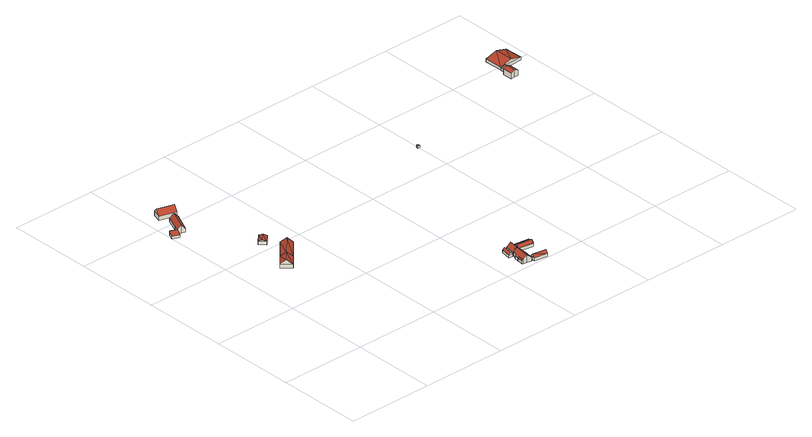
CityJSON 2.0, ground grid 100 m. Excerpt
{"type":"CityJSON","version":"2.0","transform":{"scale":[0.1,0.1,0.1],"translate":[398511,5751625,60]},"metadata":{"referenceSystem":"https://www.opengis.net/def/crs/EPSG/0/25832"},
"CityObjects":{
"building1":{"type":"Building","attributes":{"Gemeindeschluessel":"05515000","Geometrietyp2DReferenz":"3000","function":"51009_1610","roofType":"2100","measuredHeight":5.16},"geometry":[{"type":"Solid","lod":"2","boundaries":[[[[0,1,2,3]],[[4,5,1,0]],[[6,7,5,4]],[[8,9,7,6]],[[10,11,9,8]],[[3,2,11,10]],[[8,6,4,0,3,10]],[[1,5,7,9,11,2]]]],"semantics":{"surfaces":[{"type":"WallSurface"},{"type":"RoofSurface"},{"type":"GroundSurface"}],"values":[[0,0,0,0,0,0,1,2]]}}]},
"building2":{"type":"Building","attributes":{"name":"Brirup","Gemeindeschluessel":"05515000","Geometrietyp2DReferenz":"3000","function":"31001_1100","roofType":"3100","measuredHeight":9.46},"address":[{"country":"Germany","locality":"Münster","thoroughfareNumber":"16","thoroughfareName":"Tweehues"}],"geometry":[{"type":"Solid","lod":"2","boundaries":[[[[12,13,14,15]],[[16,17,13,12]],[[18,19,17,16]],[[15,14,19,18]],[[12,20,16]],[[18,21,15]],[[12,15,21]],[[21,20,12]],[[20,21,18]],[[18,16,20]],[[13,17,19,14]]]],"semantics":{"surfaces":[{"type":"WallSurface"},{"type":"RoofSurface"},{"type":"GroundSurface"}],"values":[[0,0,0,0,0,0,1,1,1,1,2]]}}]},
"building3":{"type":"Building","attributes":{"Gemeindeschluessel":"05515000","Geometrietyp2DReferenz":"3000","function":"31001_1000","roofType":"3100","measuredHeight":9.3},"address":[{"country":"Germany","locality":"Münster","thoroughfareNumber":"17a","thoroughfareName":"Tweehues"},{"country":"Germany","locality":"Münster","thoroughfareNumber":"17b","thoroughfareName":"Tweehues"}],"geometry":[{"type":"Solid","lod":"2","boundaries":[[[[22,23,24,25]],[[26,27,23,22]],[[28,29,27,26]],[[30,31,29,28]],[[32,33,31,30]],[[34,35,33,32]],[[36,37,35,34]],[[38,39,37,36]],[[40,41,39,38]],[[42,43,41,40]],[[25,24,43,42]],[[36,34,32,30,28,38]],[[26,22,25,42,40,38,28]],[[23,27,29,31,33,35,37,39,41,43,24]]]],"semantics":{"surfaces":[{"type":"WallSurface"},{"type":"RoofSurface"},{"type":"GroundSurface"}],"values":[[0,0,0,0,0,0,0,0,0,0,0,1,1,2]]}}]},
"building4":{"type":"Building","attributes":{"Gemeindeschluessel":"05515000","Geometrietyp2DReferenz":"3000","function":"31001_2700","roofType":"3100","measuredHeight":10.96},"geometry":[{"type":"Solid","lod":"2","boundaries":[[[[44,45,46,47]],[[48,49,45,44]],[[50,51,49,48]],[[47,46,51,50]],[[44,52,48]],[[50,53,47]],[[47,53,52,44]],[[48,52,53,50]],[[45,49,51,46]]]],"semantics":{"surfaces":[{"type":"WallSurface"},{"type":"RoofSurface"},{"type":"GroundSurface"}],"values":[[0,0,0,0,0,0,1,1,2]]}}]},
"building5":{"type":"Building","attributes":{"Gemeindeschluessel":"05515000","Geometrietyp2DReferenz":"3000","function":"31001_1000","roofType":"3100","measuredHeight":9.43},"address":[{"country":"Germany","locality":"Münster","thoroughfareNumber":"18","thoroughfareName":"Tweehues"},{"country":"Germany","locality":"Münster","thoroughfareNumber":"16a","thoroughfareName":"Tweehues"},{"country":"Germany","locality":"Münster","thoroughfareNumber":"16b","thoroughfareName":"Tweehues"}],"geometry":[{"type":"Solid","lod":"2","boundaries":[[[[54,55,19,18]],[[56,57,55,54]],[[15,14,57,56]],[[18,19,14,15]],[[54,58,56]],[[15,21,18]],[[21,58,54]],[[54,18,21]],[[15,56,58]],[[58,21,15]],[[55,57,14,19]]]],"semantics":{"surfaces":[{"type":"WallSurface"},{"type":"RoofSurface"},{"type":"GroundSurface"}],"values":[[0,0,0,0,0,0,1,1,1,1,2]]}}]},
"building6":{"type":"Building","attributes":{"Gemeindeschluessel":"05515000","Geometrietyp2DReferenz":"3000","function":"31001_2460","roofType":"3100","measuredHeight":5.9},"geometry":[{"type":"Solid","lod":"2","boundaries":[[[[59,60,61,62]],[[63,64,60,59]],[[65,66,64,63]],[[62,61,66,65]],[[59,67,63]],[[65,68,62]],[[59,62,68]],[[68,67,59]],[[67,68,65]],[[65,63,67]],[[60,64,66,61]]]],"semantics":{"surfaces":[{"type":"WallSurface"},{"type":"RoofSurface"},{"type":"GroundSurface"}],"values":[[0,0,0,0,0,0,1,1,1,1,2]]}}]},
"building7":{"type":"Building","attributes":{"Gemeindeschluessel":"05515000","Geometrietyp2DReferenz":"3000","function":"51009_1610","roofType":"2100","measuredHeight":4.21},"geometry":[{"type":"Solid","lod":"2","boundaries":[[[[69,70,71,72]],[[73,74,70,69]],[[75,76,74,73]],[[72,71,76,75]],[[73,69,72,75]],[[70,74,76,71]]]],"semantics":{"surfaces":[{"type":"WallSurface"},{"type":"RoofSurface"},{"type":"GroundSurface"}],"values":[[0,0,0,0,1,2]]}}]},
"building8":{"type":"Building","attributes":{"Gemeindeschluessel":"05515000","Geometrietyp2DReferenz":"3000","function":"31001_1000","roofType":"5000","measuredHeight":9.03},"address":[{"country":"Germany","locality":"Münster","thoroughfareNumber":"242","thoroughfareName":"Osthofstraße"}],"geometry":[{"type":"Solid","lod":"2","boundaries":[[[[77,78,79,80]],[[81,82,78,77]],[[73,83,82,81]],[[84,85,83,73]],[[86,87,85,84]],[[88,89,87,86]],[[90,91,89,88]],[[92,93,91,90]],[[94,95,93,92]],[[96,97,95,94]],[[98,99,97,96]],[[80,79,99,98]],[[92,90,88,86,84,73,81,94]],[[77,80,98,96,94,81]],[[78,82,83,85,87,89,91,93,95,97,99,79]]]],"semantics":{"surfaces":[{"type":"WallSurface"},{"type":"RoofSurface"},{"type":"GroundSurface"}],"values":[[0,0,0,0,0,0,0,0,0,0,0,0,1,1,2]]}}]},
"building9":{"type":"Building","attributes":{"Gemeindeschluessel":"05515000","Geometrietyp2DReferenz":"3000","function":"31001_2700","roofType":"3100","measuredHeight":6.8},"geometry":[{"type":"Solid","lod":"2","boundaries":[[[[100,101,102,103]],[[104,105,101,100]],[[106,107,105,104]],[[103,102,107,106]],[[100,108,104]],[[106,109,103]],[[103,109,108]],[[108,100,103]],[[109,106,104]],[[104,108,109]],[[101,105,107,102]]]],"semantics":{"surfaces":[{"type":"WallSurface"},{"type":"RoofSurface"},{"type":"GroundSurface"}],"values":[[0,0,0,0,0,0,1,1,1,1,2]]}}]},
"building10":{"type":"Building","attributes":{"Gemeindeschluessel":"05515000","Geometrietyp2DReferenz":"3000","function":"31001_2700"},"children":["building10-1","building10-2","building10-3"]},
"building10-1":{"type":"BuildingPart","attributes":{"roofType":"3100","measuredHeight":9.07},"parents":["building10"],"geometry":[{"type":"Solid","lod":"2","boundaries":[[[[110,111,112,113,114,115]],[[116,117,118,119,120]],[[115,121,110]],[[120,122,116]],[[116,122,121,115]],[[123,110,121,122,120]],[[113,112,124,119,118]],[[117,116,115,114]],[[113,118,117,114]],[[124,125,123,120,119]],[[112,111,125,124]],[[111,110,123,125]]]],"semantics":{"surfaces":[{"type":"WallSurface"},{"type":"RoofSurface"},{"type":"GroundSurface"},{"type":"ClosureSurface"}],"values":[[0,0,0,0,1,1,2,0,3,0,3,3]]}}]},
"building10-2":{"type":"BuildingPart","attributes":{"roofType":"3100","measuredHeight":6.45},"parents":["building10"],"geometry":[{"type":"Solid","lod":"2","boundaries":[[[[126,127,128,129]],[[130,131,127,126]],[[125,124,131,130]],[[126,132,130]],[[129,133,132,126]],[[130,132,133,123,125]],[[127,131,124,112,128]],[[112,111,129,128]],[[124,125,111,112]],[[133,129,111,110,123]],[[123,110,111,125]]]],"semantics":{"surfaces":[{"type":"WallSurface"},{"type":"RoofSurface"},{"type":"GroundSurface"},{"type":"ClosureSurface"}],"values":[[0,0,0,0,1,1,2,0,3,0,3]]}}]},
"building10-3":{"type":"BuildingPart","attributes":{"roofType":"3100","measuredHeight":5.31},"parents":["building10"],"geometry":[{"type":"Solid","lod":"2","boundaries":[[[[134,135,136,137]],[[114,113,135,134]],[[137,136,118,117]],[[134,138,114]],[[117,139,137]],[[137,139,138,134]],[[114,138,139,117]],[[135,113,118,136]],[[113,114,117,118]]]],"semantics":{"surfaces":[{"type":"WallSurface"},{"type":"RoofSurface"},{"type":"GroundSurface"},{"type":"ClosureSurface"}],"values":[[0,0,0,0,0,1,1,2,3]]}}]},
"building11":{"type":"Building","attributes":{"Gemeindeschluessel":"05515000","Geometrietyp2DReferenz":"3000","function":"51009_1610","roofType":"5000","measuredHeight":6.46},"geometry":[{"type":"Solid","lod":"2","boundaries":[[[[140,112,124,141]],[[142,128,112,140]],[[143,127,128,142]],[[144,131,127,143]],[[141,124,131,144]],[[144,145,146]],[[146,141,144]],[[145,143,142]],[[145,142,140]],[[140,146,145]],[[141,146,140]],[[143,145,144]],[[112,128,127,131,124]]]],"semantics":{"surfaces":[{"type":"WallSurface"},{"type":"RoofSurface"},{"type":"GroundSurface"}],"values":[[0,0,0,0,0,1,1,1,1,1,0,0,2]]}}]},
"building12":{"type":"Building","attributes":{"Gemeindeschluessel":"05515000","Geometrietyp2DReferenz":"3000","function":"31001_2500","roofType":"1000","measuredHeight":2.6},"address":[{"country":"Germany","locality":"Münster","thoroughfareNumber":"24","thoroughfareName":"Tweehues"}],"geometry":[{"type":"Solid","lod":"2","boundaries":[[[[147,148,149,150]],[[151,152,148,147]],[[153,154,152,151]],[[150,149,154,153]],[[151,147,150,153]],[[148,152,154,149]]]],"semantics":{"surfaces":[{"type":"WallSurface"},{"type":"RoofSurface"},{"type":"GroundSurface"}],"values":[[0,0,0,0,1,2]]}}]},
"building13":{"type":"Building","attributes":{"Gemeindeschluessel":"05515000","Geometrietyp2DReferenz":"3000","function":"31001_1000"},"address":[{"country":"Germany","locality":"Münster","thoroughfareNumber":"11","thoroughfareName":"Ventrup"}],"children":["building13-1","building13-2"]},
"building13-1":{"type":"BuildingPart","attributes":{"roofType":"2100","measuredHeight":4.77},"parents":["building13"],"geometry":[{"type":"Solid","lod":"2","boundaries":[[[[155,156,157,158]],[[159,160,156,155]],[[161,162,163,164]],[[158,157,162,161]],[[164,165,159,155,158,161]],[[156,160,166,163,162,157]],[[163,166,165,164]],[[166,160,159,165]]]],"semantics":{"surfaces":[{"type":"WallSurface"},{"type":"RoofSurface"},{"type":"GroundSurface"},{"type":"ClosureSurface"}],"values":[[0,0,0,0,1,2,3,3]]}}]},
"building13-2":{"type":"BuildingPart","attributes":{"roofType":"3100","measuredHeight":8.21},"parents":["building13"],"geometry":[{"type":"Solid","lod":"2","boundaries":[[[[167,164,163,162,168]],[[169,170,160,159,171]],[[172,173,170,169]],[[174,175,173,172]],[[176,177,175,174]],[[178,179,177,176]],[[168,162,179,178]],[[172,169,171,180,174]],[[167,168,178,176,174,180]],[[163,166,160,170,173,175,177,179,162]],[[164,167,180,165]],[[163,164,165,166]],[[159,165,180,171]],[[160,166,165,159]]]],"semantics":{"surfaces":[{"type":"WallSurface"},{"type":"RoofSurface"},{"type":"GroundSurface"},{"type":"ClosureSurface"}],"values":[[0,0,0,0,0,0,0,1,1,2,0,3,0,3]]}}]},
"building14":{"type":"Building","attributes":{"Gemeindeschluessel":"05515000","Geometrietyp2DReferenz":"3000","function":"31001_2700","roofType":"5000","measuredHeight":7.07},"geometry":[{"type":"Solid","lod":"2","boundaries":[[[[181,182,183,184]],[[185,186,182,181]],[[187,188,186,185]],[[189,190,188,187]],[[184,183,190,189]],[[185,181,191]],[[192,191,181]],[[193,191,192,189]],[[192,184,189]],[[193,189,187]],[[191,193,187,185]],[[192,181,184]],[[182,186,188,190,183]]]],"semantics":{"surfaces":[{"type":"WallSurface"},{"type":"RoofSurface"},{"type":"GroundSurface"}],"values":[[0,0,0,0,0,1,1,1,1,0,0,0,2]]}}]}
},
"vertices":[
[36,2860,63],[36,2860,11],[5,2791,11],[5,2791,37],[46,2855,62],[46,2855,11],[110,2828,63],[110,2828,11],[112,2827,63],[112,2827,11],[83,2760,37],[83,2760,11],
[520,1551,64],[520,1551,19],[626,1666,19],[626,1666,64],[419,1645,64],[419,1645,19],[525,1761,64],[525,1761,19],[469,1598,113],[575,1713,113],
[138,2893,55],[138,2893,13],[139,2893,13],[139,2893,56],[207,3049,55],[207,3049,13],[249,3029,106],[249,3029,13],[290,3010,55],[290,3010,13],[242,2900,55],[242,2900,13],[240,2900,57],[240,2900,13],[192,2793,57],[192,2793,13],[152,2810,106],[152,2810,13],[112,2827,58],[112,2827,13],[110,2828,56],[110,2828,13],
[364,3180,64],[364,3180,14],[173,3239,14],[173,3239,64],[331,3074,64],[331,3074,14],[140,3133,64],[140,3133,14],[347,3127,123],[156,3186,123],
[707,1959,64],[707,1959,19],[808,1865,64],[808,1865,19],[758,1912,113],
[623,2058,60],[623,2058,18],[705,2138,18],[705,2138,60],[559,2122,60],[559,2122,18],[641,2203,60],[641,2203,18],[591,2090,77],[673,2171,77],
[2294,147,56],[2294,147,14],[2280,149,14],[2280,149,46],[2281,73,56],[2281,73,14],[2267,75,46],[2267,75,14],
[2384,56,50],[2384,56,11],[2403,179,11],[2403,179,50],[2327,65,102],[2327,65,11],[2281,73,11],[2294,147,57],[2294,147,11],[2280,149,43],[2280,149,11],[2288,199,43],[2288,199,11],[2301,197,56],[2301,197,11],[2309,248,56],[2309,248,11],[2356,245,102],[2356,245,11],[2403,242,59],[2403,242,11],[2393,180,59],[2393,180,11],
[2400,34,46],[2400,34,11],[2556,8,11],[2556,8,46],[2410,99,46],[2410,99,11],[2567,73,46],[2567,73,11],[2405,67,79],[2561,40,79],
[2418,350,51],[2418,350,46],[2418,350,9],[2322,365,9],[2322,365,38],[2322,365,51],[2304,251,51],[2304,251,38],[2304,251,9],[2401,242,9],[2401,242,51],[2370,358,100],[2353,247,100],[2408,282,51],[2407,276,9],[2407,276,46],
[2598,340,46],[2598,340,9],[2420,366,9],[2420,366,46],[2584,250,46],[2584,250,9],[2589,282,74],[2411,307,74],
[2275,373,38],[2275,373,9],[2256,256,9],[2256,256,38],[2301,369,62],[2283,253,62],
[2418,350,47],[2407,276,47],[2420,366,47],[2598,340,47],[2584,250,47],[2589,281,74],[2412,307,74],
[2993,2411,34],[2993,2411,8],[3015,2412,8],[3015,2412,34],[2993,2438,34],[2993,2438,8],[3015,2439,34],[3015,2439,8],
[4659,2952,59],[4659,2952,11],[4605,2951,11],[4605,2951,44],[4660,2876,59],[4660,2876,11],[4607,2876,44],[4607,2876,11],[4607,2875,11],[4607,2875,44],[4617,2876,47],[4617,2876,11],
[4607,2875,90],[4607,2876,90],[4663,2876,76],[4663,2876,11],[4660,2876,78],[4666,2762,76],[4666,2762,11],[4619,2761,94],[4619,2761,11],[4572,2760,76],[4572,2760,11],[4570,2875,76],[4570,2875,11],[4617,2876,94],
[4878,3175,46],[4878,3175,12],[4600,3169,12],[4600,3169,46],[4883,2958,46],[4883,2958,12],[4659,2952,46],[4659,2952,12],[4605,2951,46],[4605,2951,12],[4751,2955,83],[4746,3172,83],[4659,2952,60]
]}
